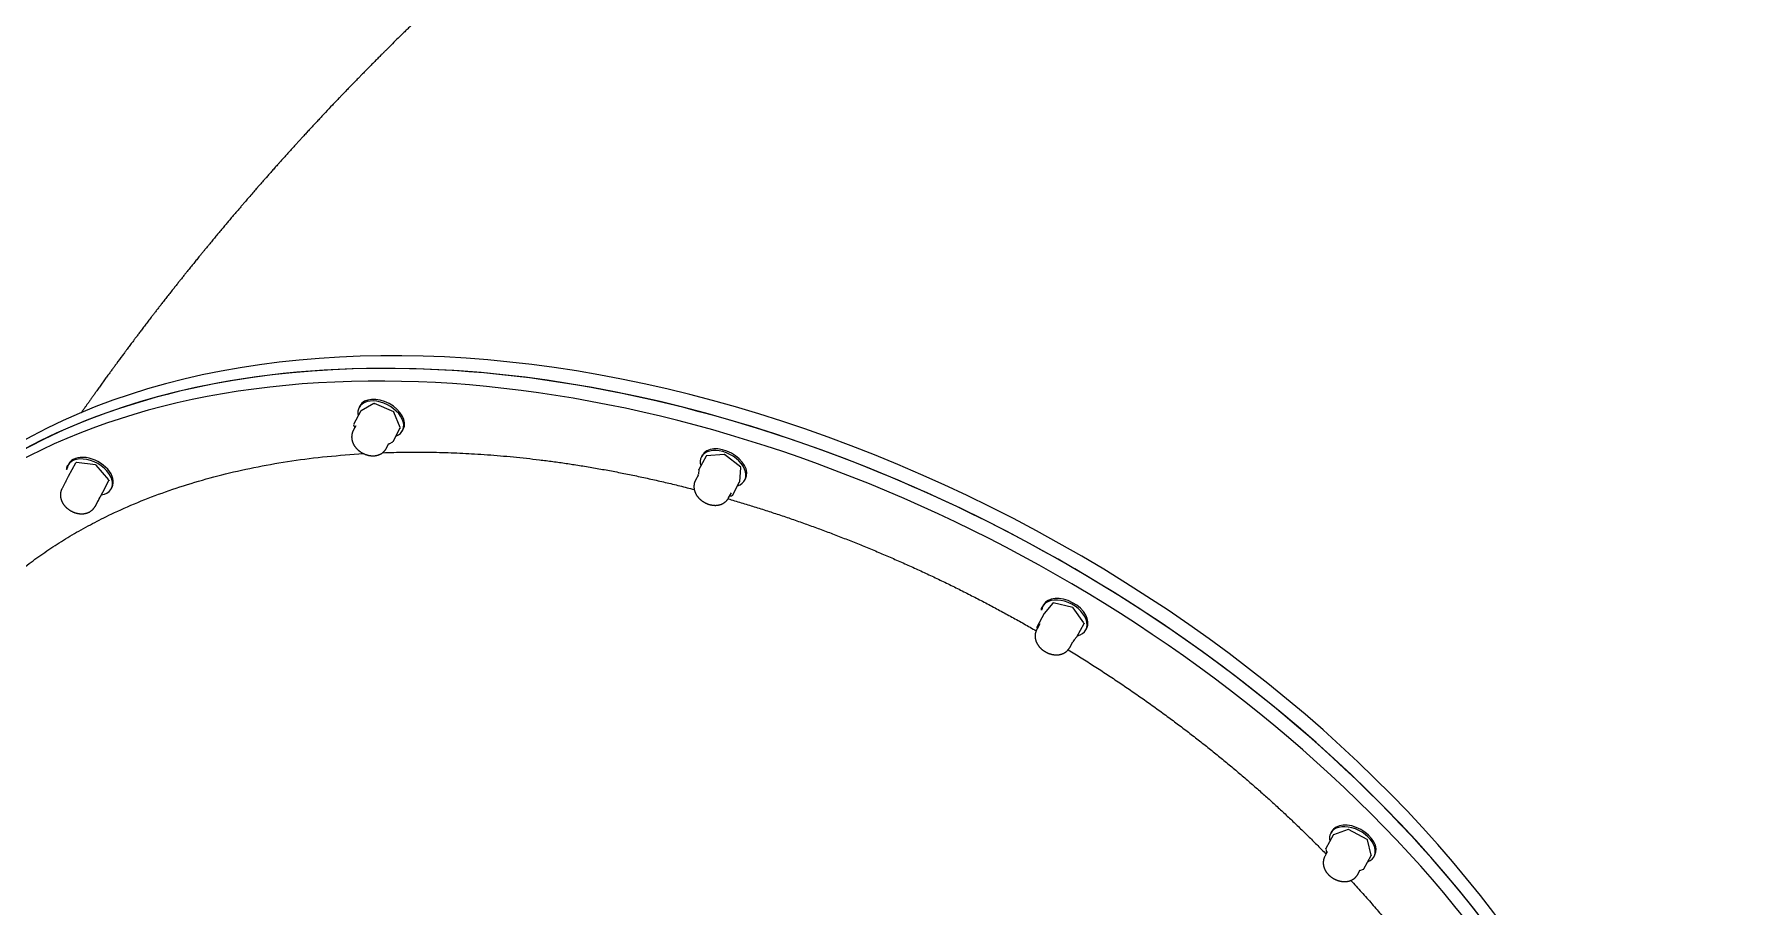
# Model space of a CAD drawing. Header units: millimetres. Extents: x 246416442 to 246896683, y 7418963194 to 7419503218.
# Drawn here: x 246833548 to 246834276, y 7419443260 to 7419443632 of the extents above; entities that cross this region are included whole.
import ezdxf
from ezdxf.lldxf.tags import DXFTag

# ---------------------------------------------------------------- set-up
doc = ezdxf.new("R2010")
doc.units = ezdxf.units.MM
doc.layers.add('L-Hatch Boundary', color=1, linetype='Continuous')
doc.layers.add('L-X-E-PLAY', color=9, linetype='Continuous')
doc.layers.add('L-SUB-SOIL DRAINAGE', color=170, linetype='SUBSOIL', lineweight=20)
doc.styles.get("Standard").update_dxf_attribs({"font": 'arial.ttf'})
tags = doc.linetypes.add('SUBSOIL', pattern='A,12.7,-5.08,["SSD",Standard,S=2.54,R=0,X=-2.54,Y=-1.27],-6.35', length=24.13).pattern_tags.tags
tags[6] = DXFTag(74, 10)

# ---------------------------------------------------------------- blocks, each defined once
blk = doc.blocks.new('Kubus Triple - Moduplay')
at = {"layer": 'L-X-E-PLAY', "lineweight": 25}
for p, q in [((-142998.71, -698516.57), (-142994.68, -698511.43)), ((-142997.77, -698511.37), (-142998.24, -698511.97)), ((-142986.54, -698513.83), (-142994.4, -698511.34)), ((-142871.18, -698510.35), (-142875.21, -698515.5)), ((-142871.19, -698508.12), (-142871.66, -698508.73)), ((-142865.14, -698508.18), (-142871.06, -698510.27)), ((-142857.46, -698513.07), (-142864.92, -698508.21)), ((-143000.56, -698518.97), (-143002.39, -698521.3)), ((-142999.68, -698517.83), (-142998.71, -698516.57)), ((-142982.03, -698520.97), (-142986.41, -698513.94)), ((-142874.37, -698516.23), (-142875.81, -698518.06)), ((-142875.26, -698515.7), (-142874.97, -698517)), ((-142855.82, -698520.16), (-142857.36, -698513.22)), ((-143002.39, -698521.3), (-143002.43, -698521.35)), ((-142989.57, -698530.93), (-142985.53, -698525.79)), ((-142985.53, -698525.79), (-142982.05, -698521.25)), ((-142981.72, -698524.94), (-142981.25, -698524.33)), ((-142863.22, -698527.94), (-142861.79, -698526.11)), ((-142861.67, -698526.18), (-142860.02, -698525.6)), ((-142859.9, -698525.52), (-142855.87, -698520.37)), ((-142855.14, -698521.69), (-142854.67, -698521.09)), ((-142989.8, -698531.18), (-142987.97, -698528.85)), ((-142729.41, -698554.34), (-142733.45, -698559.48)), ((-142730.96, -698553.73), (-142731.44, -698554.34)), ((-142721.73, -698554.92), (-142729.19, -698554.24)), ((-142715.65, -698561.48), (-142721.57, -698555)), ((-142734.02, -698561.68), (-142735.58, -698563.67)), ((-142733.49, -698559.57), (-142733.92, -698561.19)), ((-142717.13, -698567.52), (-142715.6, -698561.72)), ((-142721.21, -698572.75), (-142717.18, -698567.61)), ((-142714.92, -698567.31), (-142714.44, -698566.7)), ((-142722.99, -698573.55), (-142721.44, -698571.56)), ((-142722.38, -698572.76), (-142721.43, -698572.85)), ((-142598.44, -698641.26), (-142598.91, -698641.86)), ((-142594.41, -698641.19), (-142598.79, -698644.97)), ((-142586.29, -698644.49), (-142594.15, -698641.15)), ((-142601.33, -698648.99), (-142603.05, -698651.19)), ((-142602.89, -698650.41), (-142602.72, -698650.76)), ((-142598.82, -698645), (-142602.86, -698650.14)), ((-142582.69, -698651.73), (-142586.17, -698644.61)), ((-142588, -698658.22), (-142586.78, -698657.17)), ((-142586.75, -698657.13), (-142582.71, -698651.99)), ((-142582.39, -698654.83), (-142581.92, -698654.22)), ((-142590.47, -698661.07), (-142588.74, -698658.87)), ((-142493.38, -698758.96), (-142497.42, -698764.1)), ((-142493.79, -698757.37), (-142494.26, -698757.97)), ((-142486.68, -698757.68), (-142493.23, -698758.86)), ((-142479.42, -698763.23), (-142486.48, -698757.73)), ((-142497.04, -698765.56), (-142498.41, -698767.3)), ((-142497.47, -698764.27), (-142497.34, -698765.94)), ((-142478.81, -698770.08), (-142479.32, -698763.41)), ((-142482.9, -698775.4), (-142478.86, -698770.25)), ((-142477.74, -698770.94), (-142477.27, -698770.33)), ((-142485.82, -698777.18), (-142484.46, -698775.44)), ((-142484.73, -698775.79), (-142483.05, -698775.49))]:
    blk.add_line(p, q, dxfattribs=at)
for centre, radius, start, end in [((-142994.48, -698511.58), 0.25, 72.41261, 141.8727), ((-142870.98, -698510.51), 0.25, 109.4185, 141.8727), ((-142865.06, -698508.42), 0.25, 56.92877, 109.4185), ((-143736.41, -697951.23), 929.41, 322.34774, 322.43665), ((-142986.62, -698514.07), 0.25, 52.11676, 72.41261), ((-142986.62, -698514.07), 0.25, 31.90567, 52.11676), ((-142875.02, -698515.65), 0.25, 141.8727, 192.47032), ((-142857.6, -698513.28), 0.25, 37.31237, 56.92877), ((-142857.6, -698513.28), 0.25, 12.47032, 37.31237), ((-142982.24, -698521.1), 0.25, 322.47029, 31.90567), ((-142858.76, -698534.26), 8.58, 109.759, 111.53498), ((-142860.1, -698525.36), 0.25, 289.4185, 321.8727), ((-142856.06, -698520.22), 0.25, 321.8727, 12.47032), ((-142989.77, -698530.78), 0.25, 293.68186, 321.8727), ((-143723.78, -697961.05), 929.41, 322.34657, 322.43665), ((-142729.22, -698554.49), 0.25, 84.80238, 141.8727), ((-142721.76, -698555.17), 0.25, 42.40931, 84.80238), ((-142747.97, -698557.31), 14.58, 342.1318, 344.59012), ((-142733.25, -698559.63), 0.25, 141.8727, 165.16305), ((-142715.84, -698561.65), 0.25, 19.63623, 42.40931), ((-142715.84, -698561.65), 0.25, 345.16305, 19.63623), ((-142717.37, -698567.46), 0.25, 321.8727, 345.16305), ((-142721.41, -698572.6), 0.25, 264.80238, 321.8727), ((-142594.25, -698641.38), 0.25, 66.96749, 130.81647), ((-142602.66, -698650.3), 0.25, 141.8727, 206.06175), ((-142598.63, -698645.15), 0.25, 130.81647, 141.8727), ((-142586.39, -698644.72), 0.25, 26.06175, 66.96749), ((-142586.95, -698656.98), 0.25, 310.81647, 321.8727), ((-142582.91, -698651.84), 0.25, 321.8727, 26.06175), ((-142563.91, -698685.72), 36.56, 131.21916, 132.89086), ((-142493.18, -698759.11), 0.25, 100.21817, 141.8727), ((-142486.64, -698757.93), 0.25, 52.11676, 100.21817), ((-142497.22, -698764.25), 0.25, 141.8727, 184.40473), ((-142492.15, -698769.62), 6.35, 140.33006, 140.37302), ((-142479.57, -698763.42), 0.25, 4.40473, 52.11676), ((-142479.06, -698770.1), 0.25, 321.8727, 4.40473), ((-142485.72, -698774.57), 1.54, 325.17961, 326.02532), ((-142483.09, -698775.24), 0.25, 280.21817, 321.8727)]:
    blk.add_arc(centre, radius, start, end, dxfattribs=at)
for centre, major_axis, start_param, end_param in [((-142769.49, -698830.67), (338.26, -265.49), 0, 3.141593), ((-142765.69, -698825.83), (-338.26, 265.49), 3.141593, 6.283185), ((-142769.49, -698830.67), (-338.26, 265.49), 3.141593, 6.283185), ((-142773.29, -698835.51), (338.26, -265.49), 0, 3.627437), ((-142862.93, -698514.61), (-8.26, 6.48), 3.141595, 6.283185), ((-142989.98, -698518.46), (-8.26, 6.48), 0.000003, 0.700828), ((-142989.98, -698518.46), (-8.26, 6.48), 2.441416, 6.283188), ((-142989.51, -698517.85), (-8.26, 6.48), 3.141593, 6.283188), ((-142863.4, -698515.21), (-8.26, 6.48), 0, 0.519562), ((-142863.4, -698515.21), (-8.26, 6.48), 2.622031, 6.283185), ((-142723.18, -698560.82), (-8.26, 6.48), 0.000003, 0.557652), ((-142723.18, -698560.82), (-8.26, 6.48), 2.583941, 6.283188), ((-142722.7, -698560.22), (-8.26, 6.48), 3.141595, 6.283185), ((-142590.65, -698648.34), (-8.26, 6.48), 0.000003, 0.628312), ((-142590.65, -698648.34), (-8.26, 6.48), 2.513281, 6.283188), ((-142590.18, -698647.74), (-8.26, 6.48), 3.141595, 6.283185), ((-142486, -698764.45), (-8.26, 6.48), 0.000003, 0.503147), ((-142486, -698764.45), (-8.26, 6.48), 2.638446, 6.283188), ((-142485.53, -698763.85), (-8.26, 6.48), 3.141595, 6.283185)]:
    blk.add_ellipse(centre, major_axis=major_axis, ratio=0.639087, start_param=start_param, end_param=end_param, dxfattribs=at)
for points, knots in [([(-142045.22, -698139.69), (-142046.4, -698139.65), (-142047.76, -698139.6), (-142049.71, -698139.53), (-142050.73, -698139.49), (-142051.54, -698139.47), (-142052.41, -698139.44), (-142053.52, -698139.4), (-142054.89, -698139.36), (-142056.39, -698139.31), (-142057.95, -698139.26), (-142059.5, -698139.22), (-142060.9, -698139.18), (-142062.15, -698139.15), (-142063.43, -698139.11), (-142064.84, -698139.08), (-142066.73, -698139.03), (-142068.74, -698138.98), (-142070.74, -698138.94), (-142072.46, -698138.91), (-142074.12, -698138.87), (-142075.84, -698138.84), (-142077.57, -698138.81), (-142079.29, -698138.79), (-142080.83, -698138.77), (-142082.15, -698138.75), (-142083.35, -698138.73), (-142084.69, -698138.72), (-142086.24, -698138.7), (-142087.98, -698138.68), (-142089.71, -698138.67), (-142091.42, -698138.66), (-142093.15, -698138.65), (-142095.01, -698138.64), (-142097.01, -698138.63), (-142099.02, -698138.62), (-142100.92, -698138.62), (-142102.56, -698138.62), (-142104.01, -698138.63), (-142105.35, -698138.63), (-142106.78, -698138.63), (-142108.43, -698138.64), (-142110.24, -698138.65), (-142112.17, -698138.66), (-142113.98, -698138.68), (-142115.73, -698138.7), (-142117.5, -698138.71), (-142119.27, -698138.74), (-142120.89, -698138.76), (-142122.18, -698138.77), (-142123.33, -698138.79), (-142124.53, -698138.81), (-142125.91, -698138.83), (-142127.49, -698138.86), (-142129.34, -698138.9), (-142131.38, -698138.94), (-142133.45, -698138.98), (-142135.35, -698139.02), (-142137.05, -698139.07), (-142138.68, -698139.11), (-142140.29, -698139.15), (-142141.97, -698139.2), (-142143.66, -698139.25), (-142145.25, -698139.29), (-142146.59, -698139.33), (-142147.74, -698139.37), (-142148.99, -698139.41), (-142150.4, -698139.46), (-142152.02, -698139.52), (-142153.68, -698139.57), (-142155.44, -698139.64), (-142157.09, -698139.7), (-142158.55, -698139.76), (-142159.85, -698139.81), (-142161.23, -698139.87), (-142162.86, -698139.94), (-142164.6, -698140.01), (-142166.24, -698140.09), (-142167.71, -698140.16), (-142169.17, -698140.22), (-142170.59, -698140.29), (-142172.01, -698140.36), (-142173.44, -698140.43), (-142175.07, -698140.51), (-142176.8, -698140.6), (-142178.61, -698140.7), (-142180.43, -698140.8), (-142182.17, -698140.9), (-142183.76, -698140.99), (-142185.33, -698141.08), (-142187.16, -698141.19), (-142189.3, -698141.32), (-142191.51, -698141.46), (-142193.45, -698141.58), (-142195.17, -698141.69), (-142196.87, -698141.81), (-142198.74, -698141.93), (-142200.7, -698142.07), (-142202.65, -698142.21), (-142204.57, -698142.34), (-142206.61, -698142.49), (-142208.7, -698142.65), (-142210.8, -698142.81), (-142212.63, -698142.95), (-142214.22, -698143.08), (-142215.96, -698143.22), (-142217.82, -698143.37), (-142219.77, -698143.53), (-142221.61, -698143.69), (-142223.59, -698143.86), (-142225.73, -698144.04), (-142227.78, -698144.23), (-142229.67, -698144.4), (-142231.57, -698144.57), (-142233.63, -698144.76), (-142235.76, -698144.96), (-142237.73, -698145.15), (-142239.36, -698145.31), (-142241.2, -698145.49), (-142243.29, -698145.7), (-142245.67, -698145.94), (-142247.9, -698146.17), (-142250.09, -698146.4), (-142252.22, -698146.63), (-142254.26, -698146.85), (-142255.99, -698147.04), (-142257.48, -698147.21), (-142258.78, -698147.35), (-142260.2, -698147.51), (-142261.89, -698147.7), (-142263.77, -698147.92), (-142265.73, -698148.15), (-142267.6, -698148.37), (-142269.34, -698148.58), (-142270.95, -698148.77), (-142272.49, -698148.96), (-142274.01, -698149.15), (-142275.62, -698149.35), (-142277.31, -698149.56), (-142279.07, -698149.78), (-142280.86, -698150.01), (-142282.64, -698150.24), (-142284.38, -698150.47), (-142286.16, -698150.71), (-142288, -698150.95), (-142289.93, -698151.21), (-142291.79, -698151.47), (-142294.27, -698151.81), (-142296.97, -698152.19), (-142299.93, -698152.61), (-142302.44, -698152.97), (-142304.89, -698153.33), (-142307.32, -698153.69), (-142309.7, -698154.04), (-142311.9, -698154.38), (-142313.72, -698154.66), (-142315.21, -698154.89), (-142316.57, -698155.1), (-142318.05, -698155.33), (-142319.62, -698155.58), (-142321.17, -698155.82), (-142322.6, -698156.05), (-142324.11, -698156.3), (-142326.23, -698156.64), (-142328.72, -698157.05), (-142331.1, -698157.45), (-142332.96, -698157.76), (-142334.62, -698158.04), (-142336.32, -698158.33), (-142338.01, -698158.62), (-142340.04, -698158.97), (-142342.36, -698159.38), (-142344.49, -698159.76), (-142346.1, -698160.05), (-142347.37, -698160.28), (-142348.96, -698160.56), (-142350.88, -698160.91), (-142352.93, -698161.29), (-142354.88, -698161.65), (-142356.66, -698161.98), (-142358.44, -698162.32), (-142360.3, -698162.67), (-142362.25, -698163.04), (-142364.26, -698163.43), (-142366.32, -698163.83), (-142368.28, -698164.22), (-142370.06, -698164.57), (-142371.58, -698164.87), (-142373.03, -698165.16), (-142374.71, -698165.5), (-142376.64, -698165.89), (-142378.7, -698166.31), (-142380.73, -698166.73), (-142382.93, -698167.19), (-142385.1, -698167.64), (-142387.09, -698168.06), (-142388.72, -698168.41), (-142390.12, -698168.71), (-142391.69, -698169.05), (-142393.6, -698169.46), (-142395.79, -698169.94), (-142397.9, -698170.4), (-142399.86, -698170.84), (-142401.91, -698171.3), (-142404.04, -698171.78), (-142406.05, -698172.23), (-142407.97, -698172.67), (-142409.83, -698173.1), (-142411.86, -698173.57), (-142413.94, -698174.06), (-142415.89, -698174.52), (-142417.54, -698174.91), (-142418.99, -698175.25), (-142420.5, -698175.61), (-142422.3, -698176.04), (-142424.27, -698176.52), (-142426.26, -698177.01), (-142428.16, -698177.47), (-142430, -698177.93), (-142432.1, -698178.45), (-142434.29, -698179), (-142436.5, -698179.56), (-142438.45, -698180.06), (-142440.44, -698180.56), (-142442.68, -698181.14), (-142445.09, -698181.77), (-142447.36, -698182.36), (-142449.25, -698182.86), (-142450.92, -698183.3), (-142452.67, -698183.77), (-142454.65, -698184.3), (-142456.78, -698184.87), (-142458.88, -698185.45), (-142460.87, -698185.99), (-142462.8, -698186.52), (-142464.82, -698187.08), (-142466.99, -698187.69), (-142469.25, -698188.32), (-142471.63, -698189), (-142473.99, -698189.67), (-142476.25, -698190.32), (-142478.34, -698190.92), (-142480.44, -698191.53), (-142482.5, -698192.14), (-142484.43, -698192.7), (-142486.25, -698193.24), (-142488.21, -698193.83), (-142490.37, -698194.47), (-142492.65, -698195.16), (-142494.93, -698195.85), (-142497.17, -698196.54), (-142499.45, -698197.24), (-142501.63, -698197.92), (-142503.95, -698198.64), (-142506.37, -698199.4), (-142508.96, -698200.22), (-142511.34, -698200.98), (-142513.45, -698201.66), (-142515.53, -698202.33), (-142517.88, -698203.09), (-142520.4, -698203.92), (-142522.86, -698204.73), (-142525.12, -698205.48), (-142527.26, -698206.19), (-142529.28, -698206.87), (-142531.26, -698207.54), (-142533.88, -698208.43), (-142538.11, -698209.88), (-142542.51, -698211.41), (-142546.3, -698212.74), (-142548.61, -698213.56), (-142551.27, -698214.51), (-142554.48, -698215.66), (-142557.9, -698216.9), (-142560.91, -698218), (-142563.31, -698218.89), (-142565.38, -698219.65), (-142567.36, -698220.39), (-142569.42, -698221.16), (-142574.96, -698223.25), (-142580.86, -698225.51), (-142586.66, -698227.78), (-142589.16, -698228.77), (-142591.31, -698229.62), (-142594.19, -698230.77), (-142598.66, -698232.56), (-142604.27, -698234.85), (-142610.13, -698237.28), (-142614.28, -698239.02), (-142617.29, -698240.3), (-142619.31, -698241.15), (-142621.3, -698242.01), (-142626.23, -698244.12), (-142636.79, -698248.74), (-142652.91, -698256.04), (-142671.81, -698264.99), (-142690.63, -698274.31), (-142708.53, -698283.58), (-142723.27, -698291.52), (-142732.51, -698296.65), (-142737.16, -698299.27), (-142739.26, -698300.46), (-142741.26, -698301.59), (-142743.07, -698302.62), (-142744.68, -698303.55), (-142748.82, -698305.93), (-142755.67, -698309.91), (-142762.55, -698314), (-142766.83, -698316.58), (-142768.43, -698317.55), (-142770.09, -698318.55), (-142772.22, -698319.85), (-142776.97, -698322.76), (-142781.72, -698325.71), (-142786.21, -698328.54), (-142788.27, -698329.83), (-142790.08, -698330.98), (-142791.68, -698332), (-142793.19, -698332.97), (-142796.47, -698335.07), (-142799.79, -698337.22), (-142803.07, -698339.37), (-142804.67, -698340.41), (-142806.11, -698341.36), (-142807.6, -698342.35), (-142809.22, -698343.42), (-142810.98, -698344.59), (-142813.46, -698346.25), (-142815.89, -698347.88), (-142818.32, -698349.52), (-142820, -698350.66), (-142821.69, -698351.81), (-142823.32, -698352.93), (-142824.95, -698354.04), (-142827.8, -698356.01), (-142830.7, -698358.02), (-142833.37, -698359.89), (-142834.61, -698360.77), (-142835.68, -698361.52), (-142836.91, -698362.39), (-142838.38, -698363.42), (-142840.08, -698364.63), (-142841.91, -698365.94), (-142843.78, -698367.27), (-142845.49, -698368.51), (-142846.98, -698369.58), (-142848.43, -698370.62), (-142850.47, -698372.11), (-142852.64, -698373.69), (-142854.71, -698375.21), (-142856.18, -698376.29), (-142857.63, -698377.36), (-142859.22, -698378.54), (-142861.5, -698380.24), (-142863.86, -698382.01), (-142866.12, -698383.71), (-142867.77, -698384.96), (-142869.28, -698386.11), (-142870.73, -698387.21), (-142872.18, -698388.32), (-142873.7, -698389.48), (-142875.15, -698390.59), (-142876.47, -698391.62), (-142877.71, -698392.57), (-142879.1, -698393.65), (-142880.66, -698394.87), (-142882.33, -698396.17), (-142883.97, -698397.46), (-142885.57, -698398.72), (-142886.94, -698399.8), (-142888.24, -698400.83), (-142889.55, -698401.87), (-142891.02, -698403.04), (-142892.51, -698404.24), (-142893.86, -698405.32), (-142895.3, -698406.48), (-142896.87, -698407.75), (-142898.61, -698409.16), (-142900.45, -698410.66), (-142902.22, -698412.11), (-142903.92, -698413.51), (-142905.35, -698414.69), (-142906.63, -698415.74), (-142907.94, -698416.83), (-142909.28, -698417.95), (-142910.67, -698419.1), (-142912.07, -698420.27), (-142913.55, -698421.51), (-142915.08, -698422.8), (-142916.62, -698424.11), (-142918.21, -698425.46), (-142919.79, -698426.81), (-142921.39, -698428.17), (-142922.85, -698429.43), (-142924.16, -698430.56), (-142925.23, -698431.48), (-142926.19, -698432.31), (-142927.12, -698433.11), (-142928.25, -698434.1), (-142929.6, -698435.27), (-142931.16, -698436.64), (-142932.64, -698437.94), (-142934, -698439.14), (-142935.2, -698440.2), (-142936.43, -698441.29), (-142937.66, -698442.38), (-142938.79, -698443.39), (-142939.71, -698444.21), (-142940.63, -698445.04), (-142941.87, -698446.15), (-142943.38, -698447.51), (-142945.03, -698449), (-142946.54, -698450.37), (-142947.9, -698451.61), (-142949.12, -698452.72), (-142950.25, -698453.76), (-142951.38, -698454.8), (-142952.64, -698455.96), (-142954.06, -698457.27), (-142955.61, -698458.71), (-142957.1, -698460.1), (-142958.46, -698461.37), (-142959.65, -698462.49), (-142960.71, -698463.48), (-142961.87, -698464.57), (-142963.13, -698465.76), (-142964.31, -698466.88), (-142965.26, -698467.78), (-142966.19, -698468.67), (-142967.96, -698470.36), (-142969.83, -698472.15), (-142971.6, -698473.86), (-142972.65, -698474.88), (-142973.72, -698475.91), (-142974.94, -698477.09), (-142976.31, -698478.43), (-142977.78, -698479.87), (-142979.26, -698481.33), (-142980.59, -698482.64), (-142981.77, -698483.8), (-142982.8, -698484.82), (-142983.79, -698485.8), (-142984.78, -698486.79), (-142985.75, -698487.76), (-142986.74, -698488.76), (-142987.75, -698489.77), (-142988.46, -698490.49), (-142988.83, -698490.85)], [0, 0, 0, 0, 0.003052, 0.004343, 0.005326, 0.006038, 0.006585, 0.007791, 0.009125, 0.010436, 0.011969, 0.013514, 0.014758, 0.015898, 0.017024, 0.018323, 0.019844, 0.022324, 0.023961, 0.025466, 0.027119, 0.028636, 0.030284, 0.031976, 0.033441, 0.034609, 0.03568, 0.036814, 0.038353, 0.040045, 0.041679, 0.04322, 0.044847, 0.046525, 0.048446, 0.050465, 0.052174, 0.053809, 0.055063, 0.056242, 0.057561, 0.059086, 0.060872, 0.062656, 0.064526, 0.065967, 0.067582, 0.069497, 0.070956, 0.072129, 0.073135, 0.074183, 0.075505, 0.077013, 0.078647, 0.080717, 0.082762, 0.0845, 0.086045, 0.087548, 0.089102, 0.090596, 0.092282, 0.093879, 0.095062, 0.096057, 0.097123, 0.098603, 0.100044, 0.10169, 0.1033, 0.105022, 0.106329, 0.10743, 0.108694, 0.110228, 0.112058, 0.113591, 0.11488, 0.116221, 0.117723, 0.118882, 0.120248, 0.121772, 0.123491, 0.125136, 0.126901, 0.12865, 0.130054, 0.131423, 0.133083, 0.135264, 0.137477, 0.13936, 0.140773, 0.142363, 0.144159, 0.146087, 0.147953, 0.149692, 0.151529, 0.153748, 0.155642, 0.157501, 0.158957, 0.160156, 0.162459, 0.164254, 0.165717, 0.167697, 0.169896, 0.171808, 0.173534, 0.175287, 0.17723, 0.179409, 0.181369, 0.182841, 0.184085, 0.186624, 0.1888, 0.190873, 0.19301, 0.195073, 0.196972, 0.198829, 0.20003, 0.201245, 0.202565, 0.204084, 0.20609, 0.20797, 0.209705, 0.21143, 0.212983, 0.214328, 0.215851, 0.217348, 0.218946, 0.220688, 0.222429, 0.22409, 0.225807, 0.227414, 0.229213, 0.231107, 0.232988, 0.234572, 0.238226, 0.240797, 0.243083, 0.24547, 0.247876, 0.250106, 0.252358, 0.254235, 0.255356, 0.25669, 0.258147, 0.259662, 0.261221, 0.262636, 0.263797, 0.265618, 0.268782, 0.271017, 0.272514, 0.274181, 0.27584, 0.277454, 0.279091, 0.281733, 0.284208, 0.285284, 0.286428, 0.287909, 0.289904, 0.292024, 0.2939, 0.295574, 0.297229, 0.299099, 0.300984, 0.30293, 0.304975, 0.306996, 0.308661, 0.310203, 0.311432, 0.312915, 0.315133, 0.317094, 0.318934, 0.321107, 0.323526, 0.325327, 0.32695, 0.328317, 0.329442, 0.331547, 0.333964, 0.33588, 0.337757, 0.339736, 0.341935, 0.344035, 0.345673, 0.347585, 0.349547, 0.351656, 0.353739, 0.355335, 0.356543, 0.358017, 0.359812, 0.361876, 0.363868, 0.365711, 0.367517, 0.369332, 0.371928, 0.374042, 0.375921, 0.377732, 0.379943, 0.382615, 0.384916, 0.386694, 0.388258, 0.38991, 0.391929, 0.394164, 0.396281, 0.39824, 0.400107, 0.40208, 0.404294, 0.406594, 0.408872, 0.411464, 0.413679, 0.415666, 0.417758, 0.420005, 0.42188, 0.423582, 0.425487, 0.427796, 0.430102, 0.432399, 0.434676, 0.436887, 0.439304, 0.441302, 0.44391, 0.446661, 0.449184, 0.451133, 0.453088, 0.455518, 0.458312, 0.460772, 0.463019, 0.465235, 0.467304, 0.469214, 0.471285, 0.475329, 0.482209, 0.48479, 0.487002, 0.489315, 0.493009, 0.496915, 0.499876, 0.502313, 0.504378, 0.506293, 0.508436, 0.510786, 0.52351, 0.526823, 0.5289, 0.531334, 0.533568, 0.537914, 0.545384, 0.551201, 0.556405, 0.558499, 0.560744, 0.562791, 0.564817, 0.576383, 0.596406, 0.616491, 0.637491, 0.65783, 0.675488, 0.686528, 0.688809, 0.691112, 0.693614, 0.695536, 0.697231, 0.699053, 0.709533, 0.720483, 0.72252, 0.724201, 0.725976, 0.72822, 0.731516, 0.742339, 0.744623, 0.747112, 0.749477, 0.750917, 0.752678, 0.754762, 0.762353, 0.764308, 0.766282, 0.767941, 0.769399, 0.77153, 0.773648, 0.775613, 0.780296, 0.782255, 0.784241, 0.786241, 0.788265, 0.790055, 0.79205, 0.79844, 0.800433, 0.801628, 0.80293, 0.804269, 0.806066, 0.808222, 0.810388, 0.812693, 0.81498, 0.816592, 0.818074, 0.820243, 0.824022, 0.825981, 0.827808, 0.82938, 0.831271, 0.833634, 0.837758, 0.839955, 0.841947, 0.843859, 0.84553, 0.847326, 0.849225, 0.851138, 0.852714, 0.854158, 0.855732, 0.857886, 0.859992, 0.861975, 0.864032, 0.865962, 0.867141, 0.868914, 0.870867, 0.872679, 0.874558, 0.87596, 0.878132, 0.88049, 0.882574, 0.88509, 0.887246, 0.889058, 0.890554, 0.892134, 0.894069, 0.895695, 0.897444, 0.899447, 0.901384, 0.903344, 0.905386, 0.907534, 0.909464, 0.911575, 0.91323, 0.91456, 0.915737, 0.916956, 0.918174, 0.920184, 0.922198, 0.924281, 0.926, 0.927531, 0.929013, 0.930852, 0.932375, 0.933456, 0.934491, 0.936044, 0.938367, 0.940456, 0.942609, 0.944364, 0.945881, 0.947469, 0.948885, 0.950426, 0.952494, 0.954608, 0.956648, 0.958496, 0.960086, 0.961477, 0.962763, 0.964781, 0.966598, 0.967532, 0.968668, 0.970383, 0.974738, 0.976324, 0.977594, 0.979076, 0.980704, 0.982585, 0.984723, 0.986774, 0.988711, 0.990223, 0.991655, 0.992994, 0.99432, 0.995788, 0.997026, 0.998485, 1, 1, 1, 1]), ([(-142875.81, -698518.06), (-142875.84, -698518.1), (-142875.91, -698518.19), (-142876.03, -698518.35), (-142876.15, -698518.54), (-142876.27, -698518.73), (-142876.37, -698518.93), (-142876.47, -698519.13), (-142876.57, -698519.34), (-142876.65, -698519.55), (-142876.73, -698519.76), (-142876.79, -698519.98), (-142876.85, -698520.2), (-142876.91, -698520.42), (-142876.95, -698520.64), (-142876.98, -698520.87), (-142877.01, -698521.1), (-142877.03, -698521.33), (-142877.04, -698521.57), (-142877.04, -698521.8), (-142877.03, -698522.04), (-142877.01, -698522.28), (-142876.98, -698522.52), (-142876.95, -698522.76), (-142876.91, -698523), (-142876.85, -698523.24), (-142876.79, -698523.48), (-142876.72, -698523.72), (-142876.64, -698523.96), (-142876.56, -698524.2), (-142876.46, -698524.44), (-142876.36, -698524.68), (-142876.24, -698524.92), (-142876.12, -698525.15), (-142875.99, -698525.38), (-142875.86, -698525.61), (-142875.71, -698525.84), (-142875.56, -698526.06), (-142875.4, -698526.28), (-142875.24, -698526.49), (-142875.07, -698526.7), (-142874.89, -698526.91), (-142874.71, -698527.11), (-142874.52, -698527.31), (-142874.32, -698527.5), (-142874.13, -698527.68), (-142873.92, -698527.86), (-142873.71, -698528.04), (-142873.5, -698528.21), (-142873.28, -698528.37), (-142873.06, -698528.53), (-142872.83, -698528.68), (-142872.6, -698528.83), (-142872.36, -698528.97), (-142872.12, -698529.1), (-142871.88, -698529.23), (-142871.64, -698529.35), (-142871.39, -698529.46), (-142871.14, -698529.56), (-142870.88, -698529.66), (-142870.63, -698529.75), (-142870.37, -698529.83), (-142870.11, -698529.91), (-142869.85, -698529.97), (-142869.59, -698530.03), (-142869.32, -698530.08), (-142869.06, -698530.12), (-142868.8, -698530.15), (-142868.54, -698530.17), (-142868.28, -698530.18), (-142868.02, -698530.18), (-142867.76, -698530.18), (-142867.51, -698530.16), (-142867.25, -698530.14), (-142867.01, -698530.1), (-142866.76, -698530.06), (-142866.52, -698530.01), (-142866.28, -698529.95), (-142866.05, -698529.88), (-142865.82, -698529.8), (-142865.6, -698529.72), (-142865.38, -698529.62), (-142865.17, -698529.52), (-142864.96, -698529.41), (-142864.76, -698529.3), (-142864.56, -698529.17), (-142864.37, -698529.04), (-142864.19, -698528.9), (-142864.01, -698528.76), (-142863.84, -698528.61), (-142863.68, -698528.45), (-142863.52, -698528.29), (-142863.37, -698528.12), (-142863.27, -698528), (-142863.22, -698527.94), (-142863.22, -698527.94)], [0, 0, 0, 0, 0.006201, 0.016179, 0.026149, 0.036115, 0.046082, 0.056056, 0.06604, 0.07604, 0.086061, 0.096107, 0.106185, 0.116298, 0.126453, 0.136654, 0.146908, 0.157218, 0.16759, 0.178028, 0.188537, 0.19912, 0.20978, 0.22052, 0.23134, 0.242241, 0.25322, 0.264276, 0.275405, 0.286601, 0.297857, 0.309167, 0.320523, 0.331916, 0.343338, 0.354781, 0.366239, 0.377703, 0.389168, 0.40063, 0.412086, 0.423534, 0.434975, 0.446408, 0.457833, 0.469254, 0.48067, 0.492086, 0.503504, 0.514926, 0.526355, 0.537795, 0.549247, 0.560714, 0.5722, 0.583705, 0.595231, 0.60678, 0.61835, 0.629942, 0.641551, 0.653176, 0.664811, 0.676447, 0.688078, 0.699695, 0.711288, 0.722847, 0.734363, 0.745827, 0.757229, 0.768563, 0.779821, 0.791, 0.802095, 0.813106, 0.824032, 0.834873, 0.845631, 0.856309, 0.86691, 0.877437, 0.887896, 0.898289, 0.908622, 0.9189, 0.929126, 0.939307, 0.949445, 0.959546, 0.969615, 0.979656, 0.989674, 0.999673, 1, 1, 1, 1]), ([(-143002.43, -698521.35), (-143002.47, -698521.41), (-143002.56, -698521.52), (-143002.68, -698521.71), (-143002.8, -698521.9), (-143002.91, -698522.1), (-143003.02, -698522.3), (-143003.11, -698522.5), (-143003.2, -698522.71), (-143003.28, -698522.92), (-143003.35, -698523.14), (-143003.41, -698523.36), (-143003.47, -698523.58), (-143003.51, -698523.8), (-143003.55, -698524.03), (-143003.58, -698524.26), (-143003.6, -698524.49), (-143003.61, -698524.72), (-143003.62, -698524.96), (-143003.61, -698525.19), (-143003.6, -698525.43), (-143003.58, -698525.67), (-143003.55, -698525.91), (-143003.51, -698526.15), (-143003.46, -698526.39), (-143003.4, -698526.63), (-143003.33, -698526.87), (-143003.26, -698527.12), (-143003.17, -698527.36), (-143003.08, -698527.6), (-143002.98, -698527.83), (-143002.87, -698528.07), (-143002.75, -698528.31), (-143002.62, -698528.54), (-143002.49, -698528.77), (-143002.35, -698529), (-143002.2, -698529.22), (-143002.05, -698529.44), (-143001.88, -698529.65), (-143001.72, -698529.87), (-143001.54, -698530.07), (-143001.36, -698530.28), (-143001.17, -698530.47), (-143000.98, -698530.67), (-143000.78, -698530.86), (-143000.58, -698531.04), (-143000.37, -698531.22), (-143000.16, -698531.39), (-142999.94, -698531.55), (-142999.72, -698531.71), (-142999.5, -698531.87), (-142999.27, -698532.02), (-142999.04, -698532.16), (-142998.8, -698532.3), (-142998.56, -698532.42), (-142998.31, -698532.55), (-142998.07, -698532.66), (-142997.82, -698532.77), (-142997.56, -698532.87), (-142997.31, -698532.96), (-142997.05, -698533.05), (-142996.79, -698533.13), (-142996.53, -698533.19), (-142996.27, -698533.25), (-142996.01, -698533.31), (-142995.74, -698533.35), (-142995.48, -698533.38), (-142995.22, -698533.41), (-142994.96, -698533.42), (-142994.7, -698533.43), (-142994.44, -698533.43), (-142994.18, -698533.41), (-142993.93, -698533.39), (-142993.68, -698533.36), (-142993.44, -698533.32), (-142993.19, -698533.27), (-142992.96, -698533.22), (-142992.72, -698533.15), (-142992.49, -698533.08), (-142992.27, -698533), (-142992.05, -698532.9), (-142991.83, -698532.81), (-142991.62, -698532.7), (-142991.42, -698532.59), (-142991.22, -698532.47), (-142991.03, -698532.34), (-142990.84, -698532.2), (-142990.66, -698532.06), (-142990.49, -698531.91), (-142990.32, -698531.76), (-142990.16, -698531.6), (-142990.01, -698531.43), (-142989.89, -698531.29), (-142989.83, -698531.21), (-142989.8, -698531.18)], [0, 0, 0, 0, 0.009776, 0.019775, 0.029768, 0.03976, 0.049756, 0.059762, 0.069781, 0.079819, 0.089881, 0.099973, 0.110098, 0.120262, 0.130472, 0.140731, 0.151046, 0.16142, 0.171859, 0.182368, 0.19295, 0.203608, 0.214344, 0.225162, 0.23606, 0.247038, 0.258093, 0.269223, 0.280423, 0.291686, 0.303006, 0.314375, 0.325784, 0.337226, 0.348691, 0.360174, 0.371666, 0.383161, 0.394654, 0.406143, 0.417624, 0.429098, 0.440563, 0.452021, 0.463473, 0.47492, 0.486366, 0.497812, 0.509262, 0.520718, 0.532183, 0.543659, 0.55515, 0.566658, 0.578186, 0.589734, 0.601304, 0.612896, 0.62451, 0.636143, 0.647792, 0.659454, 0.671121, 0.682786, 0.694439, 0.706072, 0.717676, 0.72924, 0.740754, 0.752211, 0.763601, 0.774918, 0.786157, 0.797314, 0.808386, 0.819373, 0.830275, 0.841092, 0.851829, 0.862486, 0.873069, 0.883581, 0.894026, 0.904409, 0.914734, 0.925006, 0.93523, 0.94541, 0.955552, 0.965659, 0.975736, 0.985788, 0.99582, 1, 1, 1, 1]), ([(-142735.58, -698563.67), (-142735.62, -698563.72), (-142735.7, -698563.83), (-142735.83, -698564), (-142735.95, -698564.19), (-142736.06, -698564.39), (-142736.17, -698564.58), (-142736.27, -698564.79), (-142736.36, -698564.99), (-142736.44, -698565.2), (-142736.51, -698565.42), (-142736.58, -698565.63), (-142736.64, -698565.85), (-142736.69, -698566.08), (-142736.73, -698566.3), (-142736.76, -698566.53), (-142736.79, -698566.76), (-142736.8, -698566.99), (-142736.81, -698567.23), (-142736.81, -698567.46), (-142736.8, -698567.7), (-142736.78, -698567.94), (-142736.75, -698568.18), (-142736.71, -698568.42), (-142736.67, -698568.66), (-142736.61, -698568.9), (-142736.55, -698569.14), (-142736.48, -698569.38), (-142736.4, -698569.63), (-142736.31, -698569.87), (-142736.21, -698570.1), (-142736.11, -698570.34), (-142735.99, -698570.58), (-142735.87, -698570.81), (-142735.74, -698571.04), (-142735.6, -698571.27), (-142735.45, -698571.5), (-142735.3, -698571.72), (-142735.14, -698571.93), (-142734.98, -698572.15), (-142734.8, -698572.36), (-142734.63, -698572.56), (-142734.44, -698572.76), (-142734.25, -698572.96), (-142734.06, -698573.15), (-142733.86, -698573.33), (-142733.65, -698573.51), (-142733.44, -698573.69), (-142733.22, -698573.85), (-142733.01, -698574.02), (-142732.78, -698574.17), (-142732.55, -698574.32), (-142732.32, -698574.47), (-142732.09, -698574.61), (-142731.85, -698574.74), (-142731.6, -698574.86), (-142731.36, -698574.98), (-142731.11, -698575.09), (-142730.86, -698575.2), (-142730.6, -698575.29), (-142730.35, -698575.38), (-142730.09, -698575.46), (-142729.83, -698575.53), (-142729.57, -698575.6), (-142729.3, -698575.65), (-142729.04, -698575.7), (-142728.78, -698575.74), (-142728.52, -698575.76), (-142728.25, -698575.78), (-142727.99, -698575.79), (-142727.74, -698575.79), (-142727.48, -698575.79), (-142727.23, -698575.77), (-142726.97, -698575.74), (-142726.73, -698575.71), (-142726.48, -698575.66), (-142726.24, -698575.61), (-142726.01, -698575.55), (-142725.78, -698575.48), (-142725.55, -698575.4), (-142725.33, -698575.31), (-142725.11, -698575.21), (-142724.9, -698575.11), (-142724.69, -698575), (-142724.49, -698574.88), (-142724.3, -698574.76), (-142724.11, -698574.62), (-142723.92, -698574.49), (-142723.75, -698574.34), (-142723.58, -698574.19), (-142723.42, -698574.03), (-142723.26, -698573.86), (-142723.12, -698573.7), (-142723.04, -698573.6), (-142722.99, -698573.55)], [0, 0, 0, 0, 0.008299, 0.018274, 0.028243, 0.038209, 0.048177, 0.058152, 0.068139, 0.078143, 0.088169, 0.098221, 0.108306, 0.118427, 0.128592, 0.138803, 0.149068, 0.159391, 0.169776, 0.180229, 0.190753, 0.201352, 0.212028, 0.222785, 0.233622, 0.244539, 0.255535, 0.266606, 0.27775, 0.288959, 0.300227, 0.311547, 0.322911, 0.334311, 0.345738, 0.357185, 0.368644, 0.380109, 0.391573, 0.403034, 0.414489, 0.425936, 0.437375, 0.448806, 0.46023, 0.471649, 0.483065, 0.494481, 0.5059, 0.517323, 0.528754, 0.540196, 0.551651, 0.563122, 0.574611, 0.586121, 0.597652, 0.609205, 0.62078, 0.632375, 0.643988, 0.655616, 0.667251, 0.678887, 0.690516, 0.702128, 0.713715, 0.725266, 0.736772, 0.748223, 0.759612, 0.77093, 0.782172, 0.793333, 0.804411, 0.815404, 0.826312, 0.837135, 0.847876, 0.858538, 0.869123, 0.879636, 0.89008, 0.900461, 0.910782, 0.921048, 0.931265, 0.941436, 0.951566, 0.96166, 0.971723, 0.981758, 0.991772, 1, 1, 1, 1]), ([(-142603.05, -698651.19), (-142603.1, -698651.25), (-142603.18, -698651.35), (-142603.31, -698651.54), (-142603.43, -698651.73), (-142603.54, -698651.92), (-142603.65, -698652.12), (-142603.75, -698652.32), (-142603.84, -698652.53), (-142603.92, -698652.74), (-142603.99, -698652.95), (-142604.06, -698653.17), (-142604.12, -698653.39), (-142604.16, -698653.61), (-142604.21, -698653.84), (-142604.24, -698654.07), (-142604.26, -698654.3), (-142604.28, -698654.53), (-142604.28, -698654.76), (-142604.28, -698655), (-142604.27, -698655.24), (-142604.25, -698655.47), (-142604.22, -698655.71), (-142604.19, -698655.95), (-142604.14, -698656.2), (-142604.09, -698656.44), (-142604.02, -698656.68), (-142603.95, -698656.92), (-142603.87, -698657.16), (-142603.78, -698657.4), (-142603.68, -698657.64), (-142603.57, -698657.88), (-142603.46, -698658.11), (-142603.33, -698658.35), (-142603.2, -698658.58), (-142603.07, -698658.81), (-142602.92, -698659.03), (-142602.77, -698659.25), (-142602.61, -698659.47), (-142602.44, -698659.68), (-142602.27, -698659.89), (-142602.09, -698660.1), (-142601.9, -698660.3), (-142601.71, -698660.49), (-142601.52, -698660.68), (-142601.32, -698660.86), (-142601.11, -698661.04), (-142600.9, -698661.22), (-142600.69, -698661.39), (-142600.47, -698661.55), (-142600.24, -698661.7), (-142600.01, -698661.86), (-142599.78, -698662), (-142599.55, -698662.14), (-142599.31, -698662.27), (-142599.06, -698662.39), (-142598.82, -698662.51), (-142598.57, -698662.62), (-142598.32, -698662.72), (-142598.06, -698662.82), (-142597.81, -698662.91), (-142597.55, -698662.99), (-142597.29, -698663.06), (-142597.03, -698663.12), (-142596.76, -698663.18), (-142596.5, -698663.22), (-142596.24, -698663.26), (-142595.98, -698663.29), (-142595.71, -698663.31), (-142595.45, -698663.32), (-142595.2, -698663.32), (-142594.94, -698663.31), (-142594.69, -698663.29), (-142594.43, -698663.26), (-142594.19, -698663.23), (-142593.94, -698663.18), (-142593.7, -698663.13), (-142593.47, -698663.06), (-142593.24, -698662.99), (-142593.01, -698662.91), (-142592.79, -698662.83), (-142592.57, -698662.73), (-142592.36, -698662.63), (-142592.15, -698662.52), (-142591.95, -698662.4), (-142591.76, -698662.27), (-142591.57, -698662.14), (-142591.39, -698662), (-142591.21, -698661.85), (-142591.04, -698661.7), (-142590.88, -698661.54), (-142590.73, -698661.38), (-142590.59, -698661.22), (-142590.51, -698661.12), (-142590.47, -698661.07)], [0, 0, 0, 0, 0.008861, 0.018837, 0.028805, 0.038771, 0.04874, 0.058716, 0.068704, 0.07871, 0.088737, 0.098791, 0.108878, 0.119002, 0.129169, 0.139384, 0.149652, 0.159978, 0.170368, 0.180825, 0.191353, 0.201957, 0.212639, 0.2234, 0.234242, 0.245164, 0.256165, 0.267241, 0.278388, 0.289601, 0.300873, 0.312196, 0.323563, 0.334964, 0.346393, 0.357841, 0.369301, 0.380766, 0.392231, 0.403691, 0.415146, 0.426593, 0.438031, 0.449462, 0.460886, 0.472306, 0.483722, 0.495138, 0.506557, 0.517981, 0.529413, 0.540856, 0.552312, 0.563784, 0.575275, 0.586786, 0.598319, 0.609873, 0.62145, 0.633046, 0.64466, 0.656289, 0.667925, 0.679561, 0.691189, 0.7028, 0.714385, 0.725934, 0.737438, 0.748886, 0.760271, 0.771585, 0.782822, 0.793979, 0.805053, 0.816041, 0.826944, 0.837763, 0.848499, 0.859156, 0.869737, 0.880246, 0.890687, 0.901064, 0.911382, 0.921646, 0.93186, 0.942028, 0.952157, 0.962249, 0.97231, 0.982345, 0.992357, 1, 1, 1, 1]), ([(-142498.41, -698767.3), (-142498.43, -698767.33), (-142498.49, -698767.41), (-142498.6, -698767.56), (-142498.72, -698767.74), (-142498.84, -698767.94), (-142498.95, -698768.13), (-142499.05, -698768.33), (-142499.15, -698768.54), (-142499.23, -698768.75), (-142499.31, -698768.96), (-142499.38, -698769.18), (-142499.44, -698769.39), (-142499.49, -698769.62), (-142499.54, -698769.84), (-142499.58, -698770.07), (-142499.6, -698770.3), (-142499.62, -698770.53), (-142499.63, -698770.76), (-142499.64, -698771), (-142499.63, -698771.23), (-142499.61, -698771.47), (-142499.59, -698771.71), (-142499.56, -698771.95), (-142499.51, -698772.19), (-142499.46, -698772.43), (-142499.4, -698772.67), (-142499.34, -698772.92), (-142499.26, -698773.16), (-142499.17, -698773.4), (-142499.08, -698773.64), (-142498.98, -698773.88), (-142498.87, -698774.11), (-142498.75, -698774.35), (-142498.62, -698774.58), (-142498.48, -698774.81), (-142498.34, -698775.03), (-142498.19, -698775.26), (-142498.03, -698775.48), (-142497.87, -698775.69), (-142497.7, -698775.9), (-142497.53, -698776.11), (-142497.34, -698776.31), (-142497.16, -698776.51), (-142496.96, -698776.7), (-142496.76, -698776.89), (-142496.56, -698777.07), (-142496.35, -698777.25), (-142496.14, -698777.42), (-142495.92, -698777.58), (-142495.7, -698777.74), (-142495.47, -698777.89), (-142495.24, -698778.04), (-142495.01, -698778.18), (-142494.77, -698778.32), (-142494.53, -698778.44), (-142494.29, -698778.57), (-142494.04, -698778.68), (-142493.79, -698778.79), (-142493.53, -698778.89), (-142493.28, -698778.98), (-142493.02, -698779.06), (-142492.76, -698779.14), (-142492.5, -698779.2), (-142492.24, -698779.26), (-142491.98, -698779.31), (-142491.71, -698779.35), (-142491.45, -698779.39), (-142491.19, -698779.41), (-142490.93, -698779.42), (-142490.67, -698779.43), (-142490.41, -698779.42), (-142490.16, -698779.41), (-142489.9, -698779.39), (-142489.65, -698779.35), (-142489.41, -698779.31), (-142489.17, -698779.26), (-142488.93, -698779.2), (-142488.7, -698779.14), (-142488.47, -698779.06), (-142488.24, -698778.98), (-142488.02, -698778.89), (-142487.81, -698778.79), (-142487.6, -698778.68), (-142487.4, -698778.56), (-142487.2, -698778.44), (-142487.01, -698778.31), (-142486.82, -698778.17), (-142486.65, -698778.03), (-142486.47, -698777.88), (-142486.31, -698777.73), (-142486.15, -698777.56), (-142486, -698777.4), (-142485.89, -698777.26), (-142485.83, -698777.19), (-142485.82, -698777.18)], [0, 0, 0, 0, 0.004202, 0.014181, 0.024152, 0.034118, 0.044085, 0.054056, 0.064038, 0.074034, 0.08405, 0.09409, 0.104161, 0.114266, 0.124412, 0.134603, 0.144846, 0.155144, 0.165502, 0.175927, 0.186421, 0.196988, 0.207633, 0.218356, 0.229159, 0.240043, 0.251007, 0.262048, 0.273162, 0.284344, 0.295589, 0.306888, 0.318235, 0.329621, 0.341037, 0.352477, 0.363932, 0.375395, 0.386859, 0.398322, 0.409779, 0.421229, 0.432671, 0.444105, 0.455531, 0.466952, 0.478369, 0.489785, 0.501201, 0.512622, 0.52405, 0.535486, 0.546935, 0.558399, 0.56988, 0.581381, 0.592903, 0.604447, 0.616013, 0.627599, 0.639205, 0.650827, 0.66246, 0.674096, 0.685729, 0.697349, 0.708947, 0.720514, 0.732039, 0.743513, 0.754928, 0.766276, 0.77755, 0.788745, 0.799857, 0.810885, 0.821827, 0.832685, 0.843459, 0.854152, 0.864768, 0.87531, 0.885782, 0.896188, 0.906533, 0.916821, 0.927057, 0.937246, 0.947392, 0.9575, 0.967575, 0.977621, 0.987643, 0.997645, 1, 1, 1, 1])]:
    blk.add_open_spline(points, degree=3, knots=knots, dxfattribs=at)
for points, weights in [([(-143077.53, -698595.97), (-143038, -698545.61), (-142968.92, -698517.64), (-142873.16, -698528.45)], [0.758566888245, 0.640300747486, 0.562604998816, 0.525479642237]), ([(-142865.06, -698529.46), (-142823.6, -698535.06), (-142780.35, -698547.8), (-142736.8, -698567.52)], [0.522648550393, 0.509038864141, 0.501562800903, 0.500220360677]), ([(-142723.27, -698573.87), (-142680.78, -698594.53), (-142640.37, -698620.8), (-142603.35, -698651.61)], [0.500000648777, 0.499929465954, 0.505715835074, 0.517359756134]), ([(-142591.29, -698661.91), (-142554.35, -698694.31), (-142522.99, -698729.67), (-142497.71, -698766.42)], [0.521526092626, 0.535555983592, 0.556443987776, 0.58419010518]), ([(-142489.17, -698779.26), (-142463.93, -698818.51), (-142446.87, -698857.18), (-142437.17, -698893.82)], [0.5947215573, 0.629989510364, 0.675106028123, 0.730071110577])]:
    blk.add_rational_spline(points, weights, degree=3, dxfattribs=at)

msp = doc.modelspace()

# ---------------------------------------------------------------- linework, layer by layer
at = {"layer": 'L-Hatch Boundary'}
msp.add_arc((246837109.14, 7419443602.6), 6285, 47.96542, 198.07766, dxfattribs=at)
at = {"layer": 'L-SUB-SOIL DRAINAGE', "ltscale": 0.75, "flags": 128}
msp.add_lwpolyline([(246836375.8, 7419368838.04, 0.049859), (246836452.68, 7419367264.98, 1.020543), (246838457.43, 7419363126.48, 0.507423), (246850958.71, 7419364620.57, 0.34783), (246860630.08, 7419364184.95, 0.95316), (246871514.18, 7419375336.2, 0.546089), (246865357.29, 7419391536.99), (246864331.62, 7419392202.49, 0.150991), (246858079.56, 7419390951.14, -0.535883), (246847993.27, 7419386178.82, -0.984857), (246841094.25, 7419392263.54, 0.048323), (246837369.44, 7419394790.33, -0.782041), (246859516.8, 7419399812.11, 0.326657), (246863339.2, 7419409468.27, 2.547694), (246851636.57, 7419416690.12, 0.258508), (246846203.93, 7419412601.53), (246842481.4, 7419417148.46), (246849924.63, 7419423239.51, 0.226894), (246850840.59, 7419425193.44), (246863936.9, 7419436077.28, 0.937903), (246860987.82, 7419443087.02, 0.16139), (246859063.42, 7419444536.07, 0.543513), (246850931.82, 7419449690.94, 0.965246), (246840526.02, 7419449656.86, 0.686425), (246830418.58, 7419442236.64), (246830214.51, 7419441333.63, 0.069561), (246826929.08, 7419442860.92), (246826948.49, 7419447931.46)], format="xyb", dxfattribs=at)

# ---------------------------------------------------------------- block references
at = {"layer": 'L-X-E-PLAY', "rotation": 9.786989520025928}
msp.add_blockref('Kubus Triple - Moduplay', (246855742.73, 7420156101.62), dxfattribs=at)
msp.add_blockref('Kubus Triple - Moduplay', (246855742.73, 7420156101.62), dxfattribs=at)

doc.saveas('drawing.dxf')
